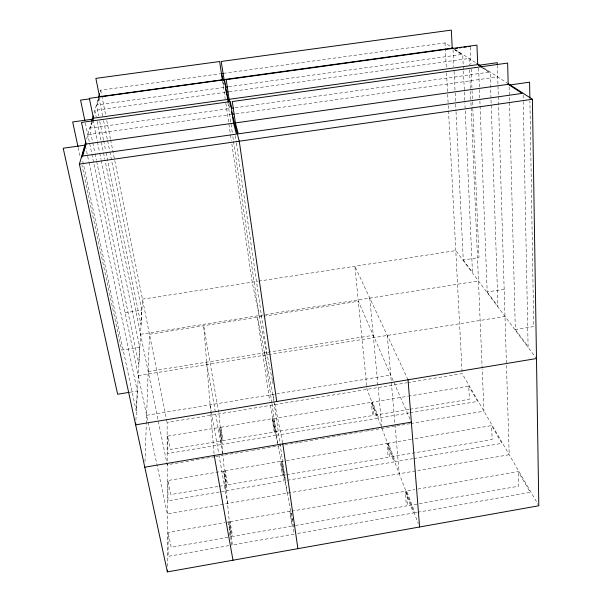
<?xml version="1.0" encoding="UTF-8"?>
<svg xmlns="http://www.w3.org/2000/svg" width="602" height="602" viewBox="0 0 602 602"><rect width="100%" height="100%" fill="white"/><g stroke="black" fill="none" stroke-linecap="round" stroke-linejoin="round"><path stroke-width="0.45" stroke-dasharray="3.01 2.26" d="M144.992 461.636L146.301 424.553M146.331 423.62L149.492 334.283L262.939 316.343M88.998 162.532L137.301 391.037L136.21 410.978L82.271 158.92M101.264 160.546L139.694 347.256L138.776 363.977L96.606 161.125M109.857 151.885L141.718 310.18L140.943 324.403L105.892 151.734M135.901 420.196L142.471 299.171L257.754 281.3M92.407 121.762L90.616 128.045L229.791 108.518L228.384 103.092M99.082 98.337L97.2 104.936L224.298 87.343L222.988 82.293M91.978 121.837L89.924 129.001L92.595 141.854M98.698 98.412L96.576 105.817L98.623 115.923M86.605 139.1L91.248 122.981M94.093 113.116L98.164 98.984M100.195 91.94L100.7 90.18L220.55 73.722M228.933 545.623L168.131 556.368L168.063 532.469L224.892 522.536M297.674 533.47L413.439 513.002L405.176 491.292L291.451 511.173M416.78 512.415L414.936 512.738L406.628 491.036L414.921 489.584M417.705 512.249L530.227 492.353L518.179 471.532L415.847 489.426M225.81 522.378L228.557 521.896L231.198 536.721L171.194 547.286L168.063 532.469M230.047 521.641L289.923 511.173L294.295 534.064L232.319 545.021L230.047 521.641L232.681 536.457L292.075 526.005L289.923 511.173M295.416 525.508L406.418 505.966L405.176 491.292M217.901 486.514L170.802 494.596L167.913 480.554L223.741 471.035L226.209 485.084L218.819 486.356M285.687 474.933L283.843 475.256L281.819 461.358L283.662 461.042M286.612 474.775L388.237 457.332L386.966 443.433L284.58 460.884M287.372 480.268L394.001 461.915L386.966 443.433M412.972 458.649L395.379 461.674L388.305 443.2L411.362 439.272M413.898 458.491L501.865 443.343L491.593 425.591L412.28 439.114M225.118 470.802L280.412 461.373L284.129 480.832L227.044 490.66L225.118 470.802L227.579 484.851L282.466 475.429L280.412 461.373M409.097 409.413L373.857 415.327L372.578 402.144L407.712 396.282M410.03 409.255L469.387 399.284L468.74 386.1L408.638 396.124M409.187 412.927L378.673 418.059L372.578 402.144M410.112 412.769L477.604 401.414L468.74 386.1M214.711 456.73L167.19 464.767L105.019 160.177M215.621 456.572L222.936 455.338L231.657 546.27M224.772 455.029L251.463 450.507M252.388 450.356L256.068 449.732M256.986 449.574L280.938 445.525M284.648 444.901L298.547 442.545M299.472 442.387L320.791 438.783M321.716 438.625L343.035 435.02M343.96 434.862L365.271 431.258M366.197 431.1L369.906 430.475M370.832 430.317L409.774 423.733M410.699 423.575L483.955 411.181L482.179 369.018M167.785 436.104L219.61 427.458L221.935 440.799L170.471 449.446L167.785 436.104L167.838 453.524L221.227 444.547L219.61 427.458M220.889 427.247L272.255 418.683L275.453 435.419L222.544 444.321L220.889 427.247L223.207 440.589L274.219 432.018L272.255 418.683M273.556 418.661L371.329 402.347L377.394 418.27L276.762 435.201L273.556 418.661L275.49 431.845L372.615 415.538L371.329 402.347M146.625 415.282L390.706 375.061M167.371 566.294L167.115 422.491L406.756 382.797M407.682 382.646L462.17 373.616L538.338 504.95M130.152 392.195L137.301 391.037M509.119 86.959L515.327 329.557L533.711 326.57L529.91 100.97M148.167 371.577L373.263 335.299M138.325 375.61L505.01 316.441M140.567 334.313L478.47 280.931M263.849 316.2L358.333 301.263L410.978 421.287M139.694 347.256L121.672 350.123L81.925 165.023M479.884 100.903L487.199 291.993L504.145 289.291M125.081 312.777L141.718 310.18M456.038 111.679L463.269 260.019L478.981 257.573L472.841 109.278M258.679 281.157L455.782 250.59L535.923 357.791M87.884 134.637L231.258 114.448M235.909 113.793L497.756 76.928M225.441 92.294L94.868 110.422L96.185 116.871M229.151 91.775L469.093 58.454L469.372 65.024M235.201 107.758L489.306 72.112L482.352 67.62M223.342 73.346L444.998 42.915L450.439 46.422M228.625 86.741L461.967 54.436L454.472 49.59M455.104 49.432L476.069 62.947M483.812 67.936L507.2 83.016M454.48 49.748L462.742 55.098L463.412 70.073M482.398 67.815L490.141 72.827L490.991 98.149M463.269 260.019L472.457 272.3L464.879 102.844M487.199 291.993L497.959 306.358L491.021 99.089M515.327 329.557L528.089 346.609L523.266 101.678M408.036 379.787L354.864 266.234L367.039 389.374L381.623 427.57M381.954 428.436L418.247 523.499M223.809 82.436L224.275 84.205M229.159 102.799L229.625 104.567M78.185 147.61L80.352 157.694M85.507 146.015L88.803 161.614M85.379 123.132L167.281 513.95L509.202 454.713L497.357 65.505M92.791 142.772L94.89 152.863M95.078 153.781L96.418 160.207M272.39 380.456L252.2 282.157L231.86 144.044M272.578 381.367L273.142 384.114M92.941 120.076L97.291 141.229M97.479 142.147L99.563 152.268M99.751 153.186L101.076 159.628M99.744 121.431L103.469 139.799M103.657 140.718L105.704 150.816M97.125 121.484L103.326 151.885M103.514 152.81L104.831 159.259M98.931 97.584L102.633 115.99M103.559 120.596L107.449 139.92M107.638 140.838L109.677 150.967M273.993 399.961L257.37 317.224L269.673 400.751M274.73 403.626L282.812 443.87M100.7 90.18L101.618 94.785M101.806 95.703L105.666 115.035M106.772 120.558L110.452 138.972M110.64 139.897L167.115 422.491M281.819 461.358L285.536 480.584M270.358 405.387L277.981 445.074M278.162 445.992L292.993 523.191M293.174 524.101L293.866 527.736M210.09 404.822L211.234 411.279M211.392 412.197L218.737 453.705M218.902 454.63L227.556 503.513M206.629 362.156L222.77 454.412M227.992 103.288L232.334 132.952M232.876 136.662L233.418 140.371M233.553 141.297L259.071 315.591M264.519 352.825L271.811 402.64M271.946 403.558L278.026 445.074M222.574 81.014L225.171 98.623M225.855 103.258L230.355 133.847M230.491 134.773L231.311 140.334M235.292 135.676L236.24 142.177M236.375 143.103L267.13 354.826M272.887 394.476L273.827 400.932M273.963 401.858L287.229 493.173M291.714 513.002L291.978 514.838M292.504 518.503L292.775 520.339M222.845 454.42L218.962 413.905L203.672 325.72L210.76 413.107M223.741 471.035L225.622 490.901L167.973 500.826L167.913 480.554M228.557 521.896L229.889 535.938M369.786 298.103L381.871 427.503M388.305 443.2L389.569 457.099L492.127 439.49L491.593 425.591M387.267 335.442L399.261 473.766M406.628 491.036L407.855 505.71L518.555 486.22L518.179 471.532M210.835 414.033L214.199 455.473M444.998 42.915L446.308 68.176M446.549 72.85L447.617 93.43M447.67 94.364L448.204 104.658M448.249 105.591L462.17 373.616M453.02 49.718L453.84 66.611M454.074 71.307L455.082 91.963M455.127 92.904L455.624 103.228M455.676 104.169L455.992 110.745M463.45 71.013L464.834 101.904M469.568 69.719L470.44 90.368M470.478 91.308L470.914 101.633M470.952 102.573L482.142 368.078M470.267 47.332L470.967 64.226M471.163 68.921L472.021 89.57M472.058 90.511L472.487 100.835M472.525 101.768L472.796 108.345M478.628 68.124L479.418 88.727M479.455 89.668L479.847 99.97M523.138 95.108L523.251 100.745"/><path stroke-width="0.9" d="M135.751 422.98L135.653 424.839L536.487 358.544M86.063 144.021L82.632 156.038L236.435 134.118L233.584 123.139L230.461 101.603L81.503 122.417L86.063 144.021L233.584 123.139M92.663 120.867L93.43 118.173L89.359 98.359L224.554 79.727L228.15 102.189M81.88 157.084L85.07 145.955M507.99 83.527L532.401 99.262L538.805 505.763L167.379 571.9L79.396 164.105L85.83 141.779M91.767 121.183L93.318 115.802M98.668 97.223L99.684 93.701M144.789 467.205L411.354 422.145M129.257 392.346L117.646 394.235L63.195 148.227L85.311 145.097M79.396 164.105L532.401 99.262M232.191 114.32L234.05 114.056M235.382 122.943L508.193 84.325L522.212 93.393L238.294 133.855L235.382 122.943L232.297 101.535L507.644 63.059L508.193 84.325M509.962 84.95L529.594 82.173L529.865 98.149M226.367 92.159L228.226 91.903M93.43 118.173L227.451 99.48M477.717 64.617L476.957 45.097L226.224 79.66L229.084 99.307L477.717 64.617L481.577 67.115M92.746 119.158L72.676 121.958L77.989 146.7M478.522 65.309L497.275 62.691L497.327 64.564M233.335 108.021L231.477 108.285L230.28 103.792M223.342 73.346L221.483 73.594L223.342 80.668M223.831 79.607L452.222 48.137L451.334 30.1L221.175 61.464L224.501 82.113M89.751 98.856L80.563 100.12L84.807 120.37M455.699 48.401L457.512 48.152M459.334 47.897L461.147 47.648M463.871 47.272L466.595 46.896M468.416 46.647L470.23 46.399M227.699 86.869L225.84 87.124L224.945 83.783M451.997 47.423L453.547 48.431M476.844 63.443L482.262 66.942M229.084 99.307L229.798 102.001M225.434 88.629L228.926 101.911M231.492 111.656L239.265 141.222L276.717 401.511M214.199 455.473L232.989 560.214M282.812 443.87L297.892 548.663M408.036 379.787L419.579 526.991M167.379 570.034L167.379 571.9M222.334 79.773L99.556 96.689L95.876 78.38L219.647 61.517L222.334 79.773"/></g></svg>
